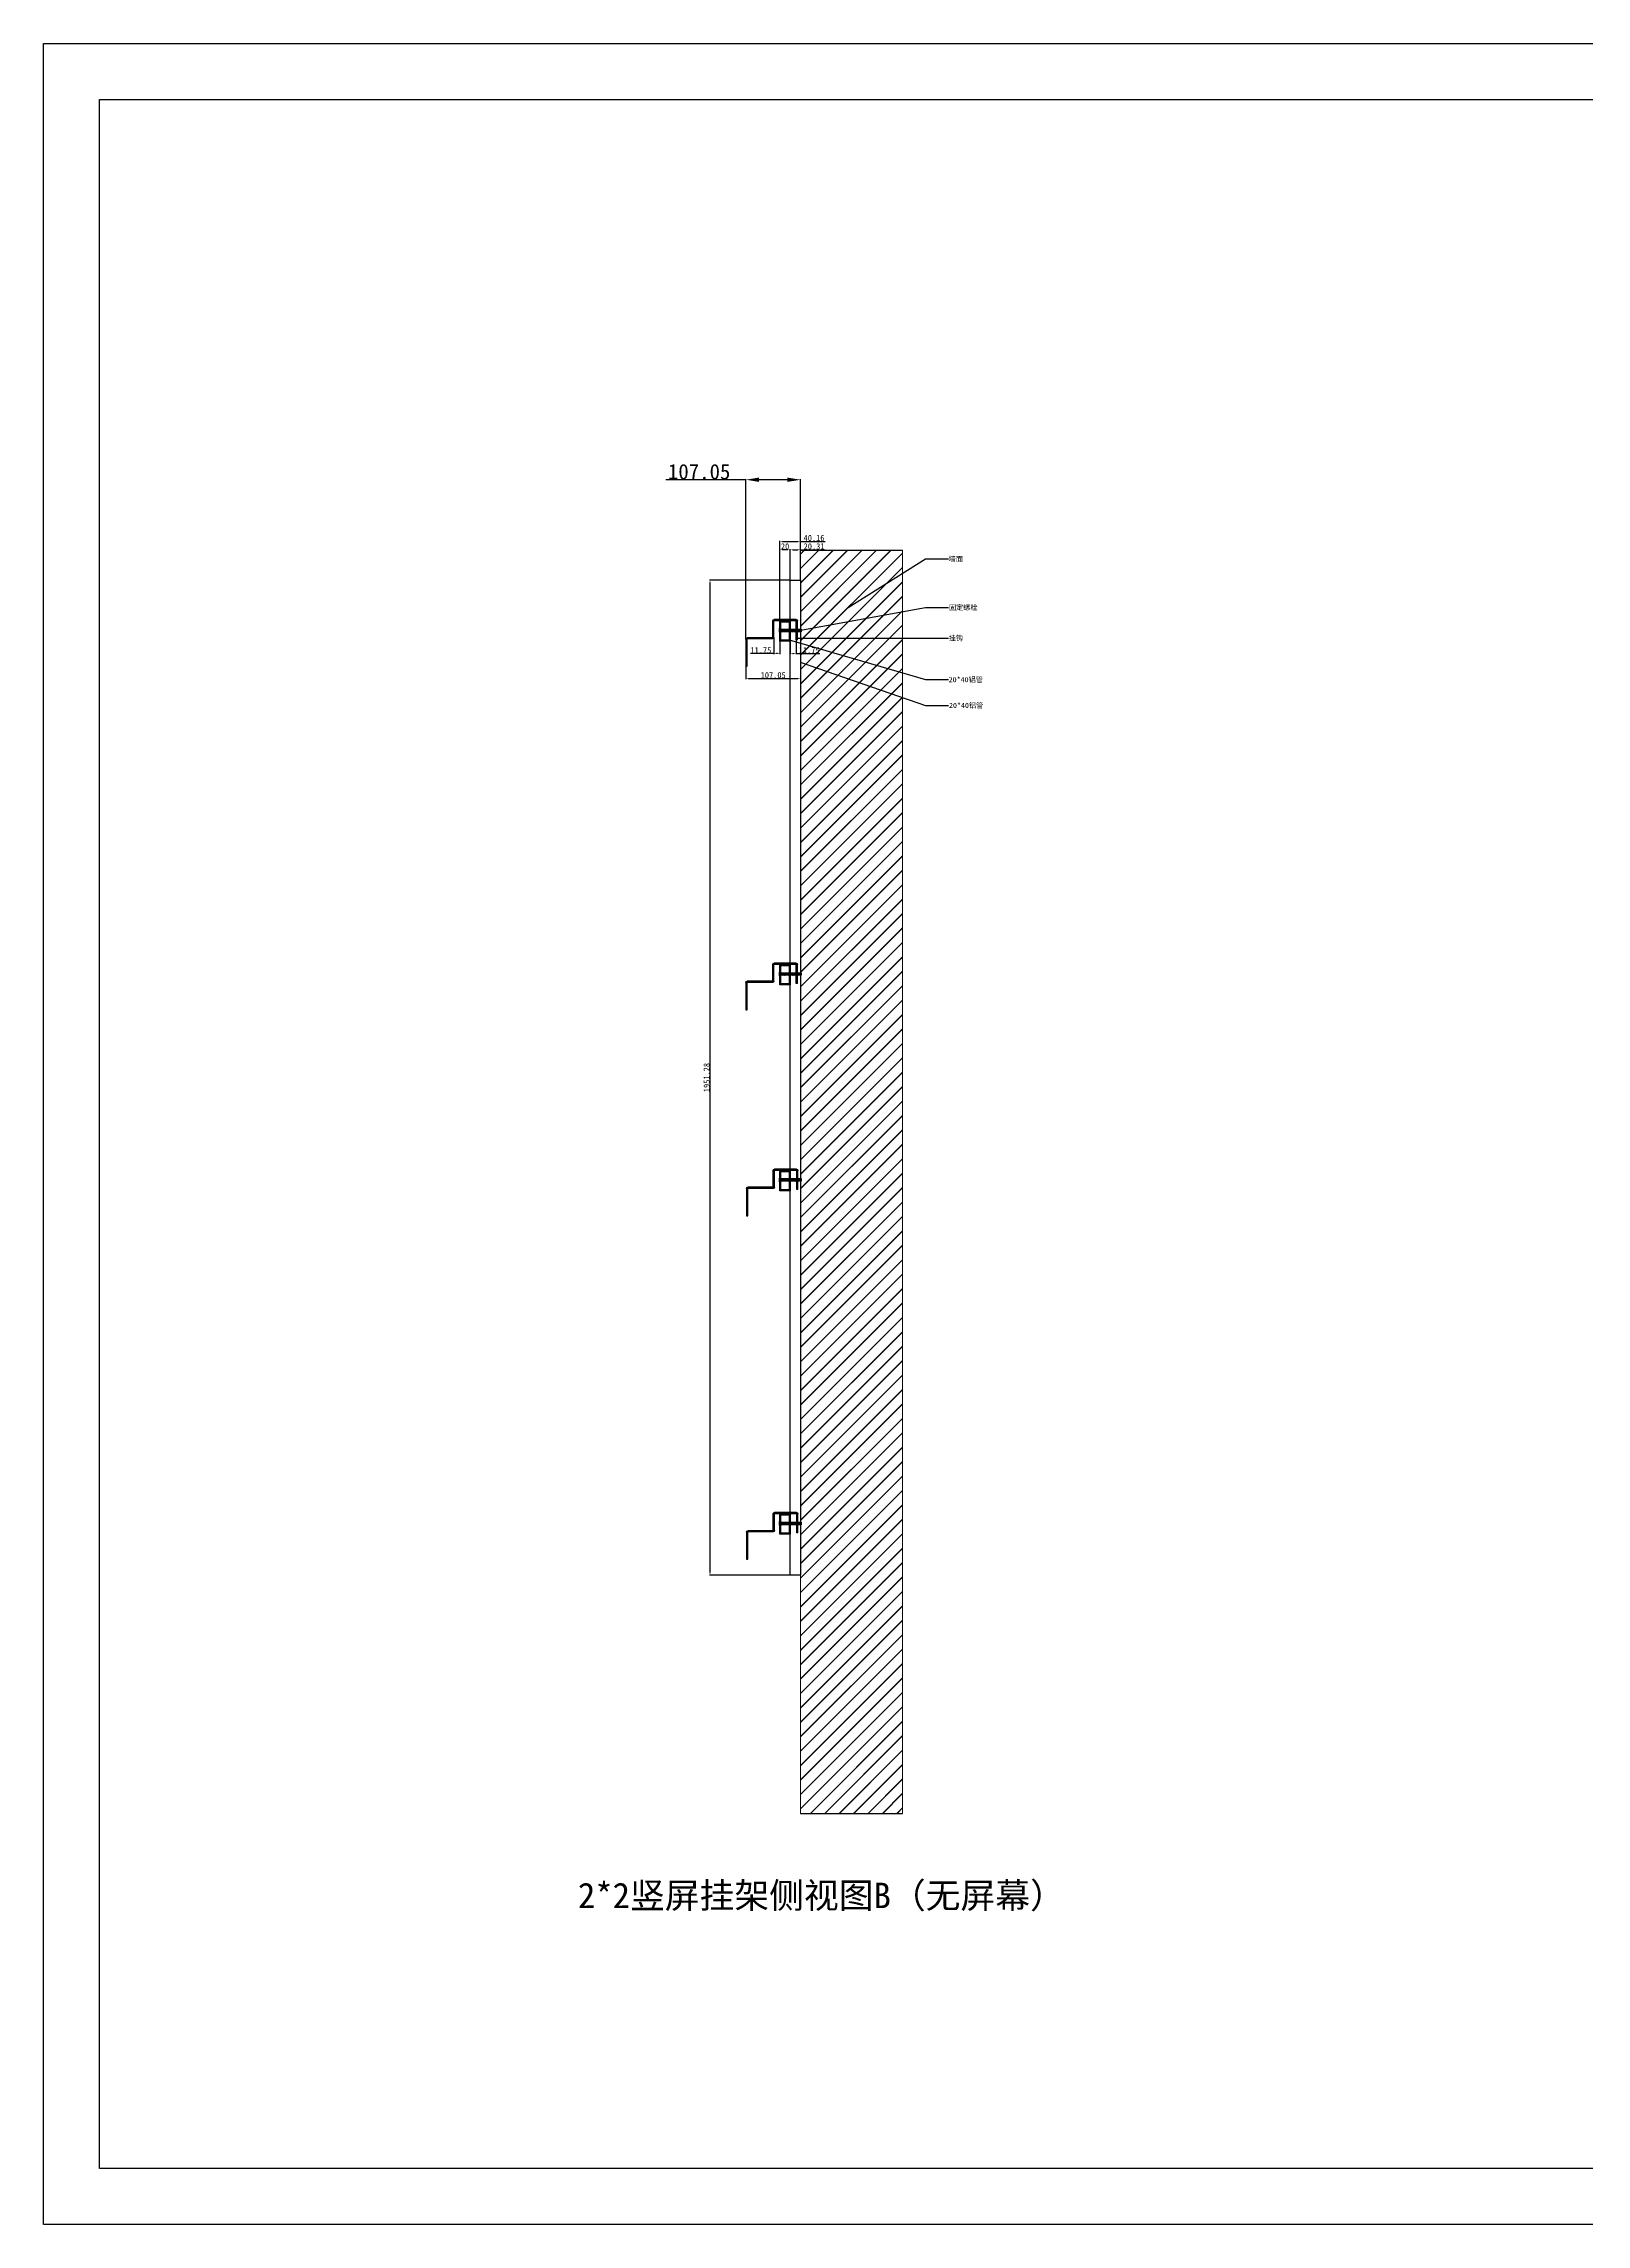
# Model space of a CAD drawing. Header units: millimetres. Extents: x 1129 to 15876, y -7514 to 3330.
# Drawn here: x 9828 to 12852, y -7514 to -3237 of the extents above; entities that cross this region are included whole.
import ezdxf

# ---------------------------------------------------------------- set-up
doc = ezdxf.new("R2010")
doc.units = ezdxf.units.MM
doc.layers.add('02___PRT_ALL_AXES', color=7, linetype='Continuous')
doc.layers.add('图框', color=7, linetype='Continuous')
doc.layers.add('dim（尺寸标注）', color=4, linetype='Continuous', lineweight=13)
doc.layers.add('粗实线', color=7, linetype='Continuous', lineweight=25)
doc.dimstyles.new('ISO-25', dxfattribs={"dimtxt": 12, "dimasz": 5, "dimexe": 1.25, "dimexo": 0.625, "dimtad": 1, "dimdsep": 46, "dimtxsty": 'Standard', "dimcen": 2.5, "dimclrd": 4, "dimclre": 4, "dimclrt": 4, "dimadec": 0, "dimazin": 0, "dimtfac": 1, "dimtmove": 0, "dimatfit": 3, "dimfxl": 100, "dimarcsym": 0})

# ---------------------------------------------------------------- blocks, each defined once
blk = doc.blocks.new('hgdhgfdgdhgf')
at = {"color": 3, "linetype": 'Continuous'}
for p, q in [((-21743.6, 10461.8), (-21741.1, 10461.8)), ((-21743.6, 10424.5), (-21743.6, 10461.8)), ((-21741.1, 10424.5), (-21741.1, 10461.8)), ((-21740.9, 10464.5), (-21697.8, 10464.5)), ((-21740.9, 10464.5), (-21740.9, 10462)), ((-21740.9, 10462), (-21697.8, 10462)), ((-21697.8, 10464.5), (-21697.8, 10462)), ((-21695.1, 10461.8), (-21697.6, 10461.8)), ((-21697.6, 10429.2), (-21697.6, 10461.8)), ((-21695.1, 10429.2), (-21695.1, 10461.8)), ((-21743.6, 10424.5), (-21741.1, 10424.5)), ((-21697.6, 10429.2), (-21695.1, 10429.2)), ((-21694.9, 10429), (-21645.3, 10429)), ((-21694.9, 10426.5), (-21694.9, 10429)), ((-21694.9, 10426.5), (-21645.3, 10426.5)), ((-21645.3, 10429), (-21645.3, 10426.5)), ((-21642.6, 10426.3), (-21645.1, 10426.3)), ((-21645.1, 10373), (-21645.1, 10426.3))]:
    blk.add_line(p, q, dxfattribs=at)
for centre, radius, start, end in [((-21740.9, 10461.8), 2.7, 90, 180), ((-21740.9, 10461.8), 0.2, 90, 180), ((-21697.8, 10461.8), 2.7, 0, 90), ((-21697.8, 10461.8), 0.2, 0, 90), ((-21694.9, 10429.2), 2.7, 180, 270), ((-21694.9, 10429.2), 0.2, 180, 270), ((-21645.3, 10426.3), 2.7, 0, 90), ((-21645.3, 10426.3), 0.2, 0, 90)]:
    blk.add_arc(centre, radius, start, end, dxfattribs=at)
at = {"layer": '02___PRT_ALL_AXES', "color": 3, "linetype": 'Continuous'}
blk.add_line((-21642.6, 10373), (-21645.1, 10373), dxfattribs=at)
at = {"layer": '粗实线', "color": 3}
blk.add_line((-21642.6, 10426.3), (-21642.6, 10373), dxfattribs=at)
blk = doc.blocks.new('hgfdhhgh')
at = {"layer": '粗实线'}
for p in [(87.4, 302.1), (87.4, -371.6)]:
    blk.add_blockref('hgdhgfdgdhgf', p, dxfattribs=at)
blk = doc.blocks.new('gfsdgfgfsgg')
at = {"layer": '粗实线', "color": 1}
for p, q in [((-8243.3, 7890.3), (-8243.3, 7930.3)), ((-8243.3, 7930.3), (-8223.3, 7930.3)), ((-8241.3, 7892.3), (-8241.3, 7928.3)), ((-8241.3, 7928.3), (-8225.3, 7928.3)), ((-8225.3, 7928.3), (-8225.3, 7892.3)), ((-8223.3, 7930.3), (-8223.3, 7890.3)), ((-8223.3, 7890.3), (-8243.3, 7890.3)), ((-8225.3, 7892.3), (-8241.3, 7892.3))]:
    blk.add_line(p, q, dxfattribs=at)
blk = doc.blocks.new('*D60')
at = {"layer": 'Defpoints', "color": 0}
for p in [(11204.1, -4092.3), (11311.2, -4230.6), (11204.1, -4404.8)]:
    blk.add_point(p, dxfattribs=at)
at = {"layer": 'dim（尺寸标注）', "color": 4, "lineweight": -2}
for p, q in [((11204.1, -4092.3), (11046.9, -4092.3)), ((11204.1, -4404.1), (11204.1, -4091.1)), ((11285.2, -4092.3), (11230.1, -4092.3)), ((11311.2, -4230), (11311.2, -4091.1))]:
    blk.add_line(p, q, dxfattribs=at)
at = {"layer": 'dim（尺寸标注）', "color": 4}
for points in [[(11230.1, -4088), (11230.1, -4096.6), (11204.1, -4092.3)], [(11285.2, -4088), (11285.2, -4096.6), (11311.2, -4092.3)]]:
    blk.add_solid(points, dxfattribs=at)
at = {"layer": 'dim（尺寸标注）', "color": 4, "lineweight": 13, "insert": (11112.5, -4076.7), "char_height": 30, "attachment_point": 5}
blk.add_mtext('107.05', dxfattribs=at)
blk = doc.blocks.new('*D74')
at = {"color": 4, "lineweight": -2}
for p, q in [((11270.9, -4368.4), (11270.9, -4212)), ((11275.9, -4213.2), (11306, -4213.2)), ((11311, -4288.4), (11311, -4212)), ((11311, -4213.2), (11359.3, -4213.2))]:
    blk.add_line(p, q, dxfattribs=at)
at = {"color": 4}
for points in [[(11275.9, -4212.4), (11275.9, -4214), (11270.9, -4213.2)], [(11306, -4212.4), (11306, -4214), (11311, -4213.2)]]:
    blk.add_solid(points, dxfattribs=at)
at = {"layer": 'Defpoints', "color": 0}
for p in [(11311, -4213.2), (11311, -4289.1), (11270.9, -4369.1)]:
    blk.add_point(p, dxfattribs=at)
at = {"color": 4, "insert": (11337.7, -4206.6), "char_height": 12, "attachment_point": 5}
blk.add_mtext('40.16', dxfattribs=at)
blk = doc.blocks.new('*D62')
at = {"color": 4, "lineweight": -2}
for p, q in [((11270.9, -4229.1), (11270.9, -4228.5)), ((11285.9, -4229.8), (11275.9, -4229.8)), ((11290.9, -4229.1), (11290.9, -4228.5))]:
    blk.add_line(p, q, dxfattribs=at)
at = {"color": 4}
for points in [[(11275.9, -4228.9), (11275.9, -4230.6), (11270.9, -4229.8)], [(11285.9, -4228.9), (11285.9, -4230.6), (11290.9, -4229.8)]]:
    blk.add_solid(points, dxfattribs=at)
at = {"layer": 'Defpoints', "color": 0}
for p in [(11270.9, -4229.8), (11270.9, -4229.8), (11290.9, -4229.8)]:
    blk.add_point(p, dxfattribs=at)
at = {"color": 4, "insert": (11280.9, -4223.1), "char_height": 12, "attachment_point": 5}
blk.add_mtext('20', dxfattribs=at)
blk = doc.blocks.new('A')
h = blk.add_hatch()
h.set_pattern_fill('JIS_LC_20A', color=256, scale=0.05, style=0)
h.paths.add_polyline_path([(10320.9, 2364.2), (10320.9, 2359.2), (10336.9, 2359.2), (10336.9, 2364.2)])
h.paths.add_polyline_path([(10338.9, 2364.2), (10338.9, 2359.2), (10350.7, 2359.2), (10350.7, 2364.2)])
h.paths.add_polyline_path([(10360.6, 2359.2), (10360.6, 2364.2), (10353.2, 2364.2), (10353.2, 2359.2)])
for p, q in [((10317.2, 2365.2), (10318.9, 2365.2)), ((10317.2, 2365.2), (10317.2, 2358.2)), ((10317.2, 2363), (10318.9, 2363)), ((10317.2, 2360.3), (10318.9, 2360.3)), ((10318.9, 2358.2), (10317.2, 2358.2)), ((10318.9, 2365.2), (10318.9, 2358.2)), ((10336.9, 2364.2), (10336.9, 2359.2)), ((10338.9, 2364.2), (10338.9, 2359.2)), ((10350.7, 2364.2), (10350.7, 2359.2)), ((10353.2, 2364.2), (10353.2, 2359.2)), ((10360.6, 2364.2), (10360.6, 2359.2))]:
    blk.add_line(p, q)
for points in [[(10320.9, 2364.2), (10336.9, 2364.2)], [(10320.9, 2359.2), (10320.9, 2364.2)], [(10336.9, 2359.2), (10320.9, 2359.2)], [(10338.9, 2364.2), (10350.7, 2364.2)], [(10350.7, 2359.2), (10338.9, 2359.2)], [(10353.2, 2364.2), (10360.6, 2364.2)], [(10360.6, 2359.2), (10353.2, 2359.2)]]:
    blk.add_lwpolyline(points)
blk = doc.blocks.new('*D84')
at = {"color": 4, "lineweight": -2}
for p, q in [((11290.9, -4288.4), (11290.9, -4228.5)), ((11295.9, -4229.8), (11306.2, -4229.8)), ((11311.2, -4288.4), (11311.2, -4228.5)), ((11311.2, -4229.8), (11359.4, -4229.8))]:
    blk.add_line(p, q, dxfattribs=at)
at = {"color": 4}
for points in [[(11295.9, -4228.9), (11295.9, -4230.6), (11290.9, -4229.8)], [(11306.2, -4228.9), (11306.2, -4230.6), (11311.2, -4229.8)]]:
    blk.add_solid(points, dxfattribs=at)
at = {"layer": 'Defpoints', "color": 0}
for p in [(11311.2, -4229.8), (11290.9, -4289.1), (11311.2, -4289.1)]:
    blk.add_point(p, dxfattribs=at)
at = {"color": 4, "insert": (11337.8, -4223.1), "char_height": 12, "attachment_point": 5}
blk.add_mtext('20.31', dxfattribs=at)
blk = doc.blocks.new('*D64')
at = {"color": 4, "lineweight": -2}
for p, q in [((11259.1, -4401.9), (11259.1, -4434.5)), ((11259.1, -4433.3), (11212.9, -4433.3)), ((11265.9, -4433.3), (11264.1, -4433.3)), ((11270.9, -4409.1), (11270.9, -4434.5))]:
    blk.add_line(p, q, dxfattribs=at)
at = {"color": 4}
for points in [[(11264.1, -4432.4), (11264.1, -4434.1), (11259.1, -4433.3)], [(11265.9, -4432.4), (11265.9, -4434.1), (11270.9, -4433.3)]]:
    blk.add_solid(points, dxfattribs=at)
at = {"layer": 'Defpoints', "color": 0}
for p in [(11259.1, -4401.2), (11259.1, -4433.3), (11270.9, -4408.4)]:
    blk.add_point(p, dxfattribs=at)
at = {"color": 4, "insert": (11233.5, -4426.7), "char_height": 12, "attachment_point": 5}
blk.add_mtext('11.75', dxfattribs=at)
blk = doc.blocks.new('*D65')
at = {"color": 4, "lineweight": -2}
for p, q in [((11204.1, -4458.1), (11204.1, -4483.6)), ((11209.1, -4482.3), (11306.2, -4482.3)), ((11311.2, -4452), (11311.2, -4483.6))]:
    blk.add_line(p, q, dxfattribs=at)
at = {"color": 4}
for points in [[(11209.1, -4481.5), (11209.1, -4483.2), (11204.1, -4482.3)], [(11306.2, -4481.5), (11306.2, -4483.2), (11311.2, -4482.3)]]:
    blk.add_solid(points, dxfattribs=at)
at = {"layer": 'Defpoints', "color": 0}
for p in [(11204.1, -4457.4), (11311.2, -4451.4), (11311.2, -4482.3)]:
    blk.add_point(p, dxfattribs=at)
at = {"color": 4, "insert": (11257.6, -4475.7), "char_height": 12, "attachment_point": 5}
blk.add_mtext('107.05', dxfattribs=at)
blk = doc.blocks.new('*D66')
at = {"color": 4, "lineweight": -2}
for p, q in [((11290.9, -4409.1), (11290.9, -4434.5)), ((11295.9, -4433.3), (11297.6, -4433.3)), ((11302.6, -4406.6), (11302.6, -4434.5)), ((11302.6, -4433.3), (11348.9, -4433.3))]:
    blk.add_line(p, q, dxfattribs=at)
at = {"color": 4}
for points in [[(11295.9, -4432.4), (11295.9, -4434.1), (11290.9, -4433.3)], [(11297.6, -4432.4), (11297.6, -4434.1), (11302.6, -4433.3)]]:
    blk.add_solid(points, dxfattribs=at)
at = {"layer": 'Defpoints', "color": 0}
for p in [(11290.9, -4408.4), (11302.6, -4405.9), (11302.6, -4433.3)]:
    blk.add_point(p, dxfattribs=at)
at = {"color": 4, "insert": (11328.2, -4426.7), "char_height": 12, "attachment_point": 5}
blk.add_mtext('11.75', dxfattribs=at)
blk = doc.blocks.new('*D154')
at = {"color": 4, "lineweight": -2}
for p, q in [((11290.2, -4289.1), (11132.5, -4289.1)), ((11133.8, -6235.4), (11133.8, -4294.1)), ((11290.2, -6240.4), (11132.5, -6240.4))]:
    blk.add_line(p, q, dxfattribs=at)
at = {"color": 4}
for points in [[(11133, -4294.1), (11134.6, -4294.1), (11133.8, -4289.1)], [(11133, -6235.4), (11134.6, -6235.4), (11133.8, -6240.4)]]:
    blk.add_solid(points, dxfattribs=at)
at = {"layer": 'Defpoints', "color": 0}
for p in [(11133.8, -4289.1), (11290.9, -4289.1), (11290.9, -6240.4)]:
    blk.add_point(p, dxfattribs=at)
at = {"color": 4, "insert": (11127.2, -5264.7), "char_height": 12, "attachment_point": 5, "rotation": 90}
blk.add_mtext('1951.28', dxfattribs=at)
blk = doc.blocks.new('TK')
at = {"layer": '图框'}
blk.add_lwpolyline([(7176.7, -904.8), (1128.7, -904.8), (1128.7, 3372), (7176.7, 3372), (7176.7, -904.8)], dxfattribs=at)
blk.add_lwpolyline([(7067, -795), (1238.5, -795), (1238.5, 3262.2), (7067, 3262.2)], close=True, dxfattribs=at)

msp = doc.modelspace()

# ---------------------------------------------------------------- hatches: boundary and pattern name
h = msp.add_hatch()
h.set_pattern_fill('JIS_LC_20', color=256, style=0)
h.set_pattern_definition([(45, (8941.034, -6749.578), (-14.14214, 14.14214), []), (45, (8941.434, -6749.578), (-14.14214, 14.14214), [])])
h.paths.add_polyline_path([(11511.171, -4230.581), (11311.171, -4230.581), (11311.171, -6707.741), (11511.171, -6707.741)])

# ---------------------------------------------------------------- linework, layer by layer
for p, q in [((11311.171, -4230.581), (11511.171, -4230.581)), ((11311.171, -6707.741), (11511.171, -6707.741))]:
    msp.add_line(p, q)
at = {"color": 2}
for p, q in [((11290.871, -4289.071), (11311.026, -4289.071)), ((11290.871, -6240.351), (11290.871, -4289.071)), ((11311.181, -4289.071), (11311.171, -6240.351)), ((11311.171, -6240.351), (11290.871, -6240.351))]:
    msp.add_line(p, q, dxfattribs=at)
at = {"layer": '粗实线', "lineweight": 13}
for p, q in [((11311.171, -6707.741), (11311.171, -4230.581)), ((11511.171, -6707.741), (11511.171, -4230.581)), ((11290.871, -6160.351), (11290.871, -4369.071))]:
    msp.add_line(p, q, dxfattribs=at)

# ---------------------------------------------------------------- block references
for name, p in [('TK', (8698.849, -6609.013)), ('A', (951.941, -6749.578)), ('A', (951.941, -7423.278)), ('A', (951.941, -7827.158)), ('A', (951.941, -8500.858))]:
    msp.add_blockref(name, p)
at = {"layer": '粗实线', "lineweight": 13, "xscale": -1}
for p in [(-10351.035, -15133.196), (-10350.035, -16210.776)]:
    msp.add_blockref('hgfdhhgh', p, dxfattribs=at)
at = {"layer": '粗实线', "lineweight": 13}
for p in [(19514.156, -12299.405), (19514.156, -12973.105), (19514.156, -13376.985), (19514.156, -14050.685)]:
    msp.add_blockref('gfsdgfgfsgg', p, dxfattribs=at)

# ---------------------------------------------------------------- texts
at = {"color": 4, "char_height": 10, "attachment_point": 1}
for s, insert in [('墙面', (11601.596, -4242.692)), ('{\\fSimSun|b0|i0|c134|p2;固定螺栓}', (11602.221, -4337.634)), ('{\\fSimSun|b0|i0|c134|p2;挂钩}', (11601.596, -4397.857)), ('20*40铝管', (11601.596, -4479.326)), ('20*40铝管', (11602.221, -4529.914))]:
    msp.add_mtext(s, dxfattribs=dict(at, insert=insert))
at = {"insert": (10874.914, -6843.659), "char_height": 50, "width": 1165.55666, "attachment_point": 1}
msp.add_mtext('2*2{\\fSimHei|b0|i0|c134|p2;竖屏挂架侧视图B（无屏幕）}', dxfattribs=at)

# ---------------------------------------------------------------- dimensions: what is measured, and where the dimension line sits
at = {"color": 4}
for base, p1, p2, picture, middle in [((11311.0264, -4213.2113), (11270.8713, -4369.071), (11311.0264, -4289.071), '*D74', (11337.6514, -4206.5863)), ((11270.871, -4229.754), (11290.871, -4229.754), (11270.871, -4229.754), '*D62', (11280.871, -4223.129))]:
    dim = msp.add_linear_dim(base=base, p1=p1, p2=p2, dimstyle='ISO-25', dxfattribs=at)
    dim.commit()
    dim.dimension.update_dxf_attribs({"geometry": picture, "text_midpoint": middle})
dim = msp.add_aligned_dim(p1=(11290.871, -4289.071), p2=(11311.181, -4289.071), distance=59.317, dimstyle='ISO-25')
dim.commit()
dim.dimension.update_dxf_attribs({"geometry": '*D84', "text_midpoint": (11337.806, -4223.129)})
dim = msp.add_linear_dim(base=(11133.795, -4289.071), p1=(11290.871, -6240.351), p2=(11290.871, -4289.071), angle=90, dimstyle='ISO-25')
dim.commit()
dim.dimension.update_dxf_attribs({"geometry": '*D154', "text_midpoint": (11127.17, -5264.711)})
for base, p1, p2, picture, middle in [((11259.121, -4433.283), (11270.871, -4408.446), (11259.121, -4401.246), '*D64', (11233.496, -4426.658)), ((11302.621, -4433.283), (11290.871, -4408.446), (11302.621, -4405.946), '*D66', (11328.246, -4426.658)), ((11311.171, -4482.33), (11204.121, -4457.446), (11311.171, -4451.373), '*D65', (11257.646, -4475.705))]:
    dim = msp.add_linear_dim(base=base, p1=p1, p2=p2, dimstyle='ISO-25')
    dim.commit()
    dim.dimension.update_dxf_attribs({"geometry": picture, "text_midpoint": middle})
at = {"layer": 'dim（尺寸标注）', "lineweight": 13}
dim = msp.add_linear_dim(base=(11204.121, -4092.312), p1=(11311.171, -4230.581), p2=(11204.121, -4404.771), dimstyle='ISO-25', override={"dimscale": 1, "dimtxt": 30, "dimasz": 26, "dimcen": 0, "dimfxl": 0.05}, dxfattribs=at)
dim.commit()
dim.dimension.update_dxf_attribs({"geometry": '*D60', "text_midpoint": (11112.496, -4076.687)})

# ---------------------------------------------------------------- leaders
at = {"annotation_type": 0, "has_hookline": 1, "hookline_direction": 0}
for points, text_width in [([(11404.511, -4343.013), (11556.12, -4247.692), (11600.971, -4247.692)], 27.43), ([(11307.611, -4387.921), (11556.12, -4342.634), (11601.596, -4342.634)], 54.749), ([(11303.121, -4402.857), (11556.12, -4402.857), (11600.971, -4402.857)], 27.263), ([(11288.871, -4406.446), (11556.12, -4484.326), (11600.971, -4484.326)], 74.488), ([(11310.516, -4450.102), (11556.12, -4534.914), (11601.596, -4534.914)], 74.488)]:
    msp.add_leader(points, dimstyle='ISO-25', override={"dimgap": 0.625, "dimtad": 0}, dxfattribs=dict(at, text_width=text_width))

doc.saveas('drawing.dxf')
